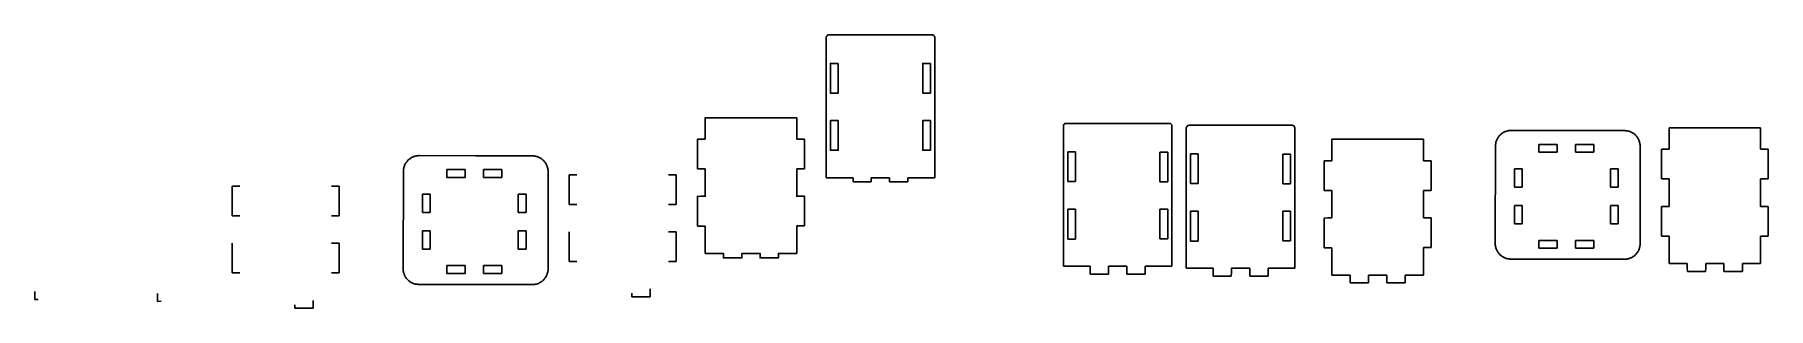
# Model space of a CAD drawing. Extents: x -615 to 616, y 331 to 525.
import ezdxf

# ---------------------------------------------------------------- set-up
doc = ezdxf.new("R2010")
doc.units = 0
doc.header["$MEASUREMENT"] = 0
doc.layers.add('Layer_0', color=7, linetype='Continuous')

msp = doc.modelspace()

# ---------------------------------------------------------------- linework, layer by layer
at = {"linetype": 'Continuous'}
for p, q in [((433.7, 456.8), (473.7, 456.7)), ((514, 456.7), (474, 456.7)), ((-144, 429.5), (-144, 450.5)), ((-144, 450.5), (-138.5, 450.5)), ((-68.1, 450.5), (-73.6, 450.5)), ((-68.1, 450.5), (-68.1, 429.5)), ((453.3, 446.9), (466.3, 446.9)), ((453.3, 441.4), (453.3, 446.9)), ((466.3, 446.9), (466.3, 441.4)), ((479.3, 446.9), (492.3, 446.9)), ((479.3, 441.4), (479.3, 446.9)), ((492.3, 446.9), (492.3, 441.4)), ((540.2, 422.4), (540.2, 443.4)), ((540.2, 443.4), (545.7, 443.4)), ((616.1, 443.4), (610.6, 443.4)), ((616.1, 443.4), (616.1, 422.4)), ((-341.6, 438.9), (-301.6, 438.8)), ((-261.3, 438.8), (-301.3, 438.8)), ((118.8, 441.5), (124.3, 441.5)), ((118.8, 420.5), (118.8, 441.5)), ((124.3, 441.5), (124.3, 420.5)), ((189.8, 441.4), (184.3, 441.4)), ((184.3, 441.4), (184.3, 420.3)), ((189.8, 420.3), (189.8, 441.4)), ((206, 440.1), (211.5, 440.1)), ((206, 419.1), (206, 440.1)), ((211.5, 440.1), (211.5, 419.1)), ((277, 440), (271.5, 440)), ((271.5, 440), (271.5, 418.9)), ((277, 418.9), (277, 440)), ((300.9, 414.2), (300.9, 435.2)), ((300.9, 435.2), (306.4, 435.2)), ((376.9, 435.2), (371.4, 435.2)), ((376.9, 435.2), (376.9, 414.2)), ((466.3, 441.4), (453.3, 441.4)), ((492.3, 441.4), (479.3, 441.4)), ((-322, 429), (-309, 429)), ((-322, 423.5), (-322, 429)), ((-309, 423.5), (-322, 423.5)), ((-309, 429), (-309, 423.5)), ((-296, 429), (-283, 429)), ((-296, 423.5), (-296, 429)), ((-283, 423.5), (-296, 423.5)), ((-283, 429), (-283, 423.5)), ((-235.1, 404.4), (-235.1, 425.4)), ((-235.1, 425.4), (-229.6, 425.4)), ((-159.1, 425.4), (-164.6, 425.4)), ((-159.1, 425.4), (-159.1, 404.4)), ((-138.5, 429.5), (-144, 429.5)), ((-68.1, 429.5), (-73.6, 429.5)), ((124.3, 420.5), (118.8, 420.5)), ((184.3, 420.3), (189.8, 420.3)), ((211.5, 419.1), (206, 419.1)), ((271.5, 418.9), (277, 418.9)), ((436, 416.6), (436, 429.6)), ((436, 429.6), (441.5, 429.6)), ((441.5, 429.6), (441.5, 416.6)), ((504, 416.6), (504, 429.6)), ((504, 429.6), (509.5, 429.6)), ((509.5, 429.6), (509.5, 416.6)), ((545.7, 422.4), (540.2, 422.4)), ((616.1, 422.4), (610.6, 422.4)), ((-474.3, 396.3), (-474.3, 417.3)), ((-474.3, 417.3), (-468.8, 417.3)), ((-398.4, 417.3), (-403.9, 417.3)), ((-398.4, 417.3), (-398.4, 396.3)), ((-339.2, 398.7), (-339.2, 411.7)), ((-339.2, 411.7), (-333.7, 411.7)), ((-333.7, 411.7), (-333.7, 398.7)), ((-271.2, 398.7), (-271.2, 411.7)), ((-271.2, 411.7), (-265.7, 411.7)), ((-265.7, 411.7), (-265.7, 398.7)), ((-144, 410), (-144, 389)), ((-68.1, 410.1), (-73.6, 410.1)), ((-68.1, 410.1), (-68.1, 389.1)), ((306.4, 414.2), (300.9, 414.2)), ((376.9, 414.2), (371.4, 414.2)), ((441.5, 416.6), (436, 416.6)), ((509.5, 416.6), (504, 416.6)), ((-468.8, 396.3), (-474.3, 396.3)), ((-398.4, 396.3), (-403.9, 396.3)), ((-333.7, 398.7), (-339.2, 398.7)), ((-265.7, 398.7), (-271.2, 398.7)), ((-229.6, 404.4), (-235.1, 404.4)), ((-159.1, 404.4), (-164.6, 404.4)), ((118.8, 401), (124.3, 401)), ((118.8, 379.8), (118.8, 401)), ((124.3, 401), (124.3, 379.8)), ((189.8, 401), (184.3, 401)), ((184.3, 401), (184.3, 379.9)), ((189.8, 379.9), (189.8, 401)), ((206, 399.6), (211.5, 399.6)), ((206, 378.4), (206, 399.6)), ((211.5, 399.6), (211.5, 378.4)), ((277, 399.6), (271.5, 399.6)), ((271.5, 399.6), (271.5, 378.5)), ((277, 378.5), (277, 399.6)), ((300.9, 394.7), (300.9, 373.7)), ((376.9, 394.8), (371.4, 394.8)), ((376.9, 394.8), (376.9, 373.8)), ((436, 390.7), (436, 403.7)), ((436, 403.7), (441.5, 403.7)), ((441.5, 403.7), (441.5, 390.7)), ((504, 390.7), (504, 403.7)), ((504, 403.7), (509.5, 403.7)), ((509.5, 403.7), (509.5, 390.7)), ((540.2, 402.9), (540.2, 381.9)), ((616.1, 402.9), (610.6, 402.9)), ((616.1, 402.9), (616.1, 381.9)), ((-339.2, 372.7), (-339.2, 385.7)), ((-339.2, 385.7), (-333.7, 385.7)), ((-333.7, 385.7), (-333.7, 372.7)), ((-271.2, 372.7), (-271.2, 385.7)), ((-271.2, 385.7), (-265.7, 385.7)), ((-265.7, 385.7), (-265.7, 372.7)), ((-235.1, 384.9), (-235.1, 363.9)), ((-159.1, 385), (-164.6, 385)), ((-159.1, 385), (-159.1, 364)), ((-144, 389), (-138.5, 389)), ((-68.1, 389.1), (-73.6, 389.1)), ((441.5, 390.7), (436, 390.7)), ((509.5, 390.7), (504, 390.7)), ((540.2, 381.9), (545.7, 381.9)), ((616.1, 381.9), (610.6, 381.9)), ((-474.3, 376.8), (-474.3, 355.8)), ((-398.4, 376.8), (-403.9, 376.8)), ((-398.4, 376.8), (-398.4, 355.8)), ((-333.7, 372.7), (-339.2, 372.7)), ((-265.7, 372.7), (-271.2, 372.7)), ((124.3, 379.8), (118.8, 379.8)), ((184.3, 379.9), (189.8, 379.9)), ((211.5, 378.4), (206, 378.4)), ((271.5, 378.5), (277, 378.5)), ((300.9, 373.7), (306.4, 373.7)), ((376.9, 373.8), (371.4, 373.8)), ((453.3, 378.9), (466.3, 378.9)), ((453.3, 373.4), (453.3, 378.9)), ((466.3, 373.4), (453.3, 373.4)), ((466.3, 378.9), (466.3, 373.4)), ((479.3, 378.9), (492.3, 378.9)), ((479.3, 373.4), (479.3, 378.9)), ((492.3, 373.4), (479.3, 373.4)), ((492.3, 378.9), (492.3, 373.4)), ((-322, 361), (-309, 361)), ((-322, 355.5), (-322, 361)), ((-309, 361), (-309, 355.5)), ((-296, 361), (-283, 361)), ((-296, 355.5), (-296, 361)), ((-283, 361), (-283, 355.5)), ((-235.1, 363.9), (-229.6, 363.9)), ((-159.1, 364), (-164.6, 364)), ((160.7, 360.6), (160.7, 355)), ((248, 359.2), (248, 353.6)), ((433.4, 365.6), (514, 365.5)), ((584.6, 359.3), (584.6, 356.8)), ((597.7, 362.4), (597.7, 356.8)), ((-474.3, 355.8), (-468.8, 355.8)), ((-398.4, 355.8), (-403.9, 355.8)), ((-341.8, 347.7), (-261.3, 347.6)), ((-309, 355.5), (-322, 355.5)), ((-283, 355.5), (-296, 355.5)), ((160.7, 355), (163.3, 355)), ((248, 353.6), (250.5, 353.6)), ((345.4, 351.2), (345.4, 348.7)), ((345.4, 348.7), (358.4, 348.7)), ((358.4, 354.3), (358.4, 348.7)), ((584.6, 356.8), (597.7, 356.8)), ((-614.5, 342.6), (-614.5, 337.1)), ((-614.5, 337.1), (-612, 337.1)), ((-527.3, 341.2), (-527.3, 335.6)), ((-527.3, 335.6), (-524.8, 335.7)), ((-429.9, 333.3), (-429.9, 330.8)), ((-416.8, 336.3), (-416.8, 330.8)), ((-190.6, 341.4), (-190.6, 338.9)), ((-190.6, 338.9), (-177.6, 338.9)), ((-177.6, 344.5), (-177.6, 338.9)), ((-429.9, 330.8), (-416.8, 330.8))]:
    msp.add_line(p, q, dxfattribs=at)
for points in [[(-44.1, 504.3), (-49.6, 504.3), (-49.6, 483.2), (-44.1, 483.2)], [(21.4, 504.3), (15.9, 504.3), (15.9, 483.2), (21.4, 483.2)], [(-44.1, 463.8), (-49.6, 463.8), (-49.6, 442.7), (-44.1, 442.7)], [(21.4, 463.8), (15.9, 463.8), (15.9, 442.7), (21.4, 442.7)]]:
    msp.add_lwpolyline(points, close=True, dxfattribs=at)
at = {"layer": 'Layer_0', "color": 0}
for p, q in [((-52.6, 523), (-52.5, 523.3)), ((-52.6, 522.6), (-52.6, 523)), ((-52.6, 423.3), (-52.6, 522.6)), ((-52.5, 523.3), (-52.3, 523.7)), ((-52.3, 523.7), (-52, 524)), ((-52, 524), (-51.7, 524.2)), ((-51.7, 524.2), (-51.3, 524.4)), ((-51.3, 524.4), (-51, 524.5)), ((-51, 524.5), (-50.6, 524.6)), ((-50.6, 524.6), (21.9, 524.6)), ((21.9, 524.6), (22.3, 524.6)), ((22.3, 524.6), (22.7, 524.5)), ((22.7, 524.5), (23, 524.5)), ((23, 524.5), (23.4, 524.3)), ((23.4, 524.3), (23.7, 524.1)), ((23.7, 524.1), (23.9, 523.9)), ((23.9, 523.9), (24.2, 523.6)), ((24.2, 523.6), (24.3, 523.3)), ((24.3, 523.3), (24.4, 522.9)), ((24.4, 522.9), (24.5, 522.5)), ((24.5, 522.5), (24.5, 423.7)), ((115.9, 460.5), (115.7, 460.1)), ((115.7, 460.1), (115.7, 459.7)), ((115.7, 459.7), (115.7, 360.6)), ((116.1, 460.9), (115.9, 460.5)), ((116.3, 461.2), (116.1, 460.9)), ((116.6, 461.4), (116.3, 461.2)), ((117, 461.6), (116.6, 461.4)), ((117.4, 461.7), (117, 461.6)), ((117.7, 461.8), (117.4, 461.7)), ((190.9, 461.8), (117.7, 461.8)), ((191.3, 461.7), (190.9, 461.8)), ((191.7, 461.6), (191.3, 461.7)), ((192, 461.4), (191.7, 461.6)), ((192.3, 461.1), (192, 461.4)), ((192.6, 460.7), (192.3, 461.1)), ((192.7, 460.4), (192.6, 460.7)), ((192.8, 460), (192.7, 460.4)), ((192.8, 459.6), (192.8, 460)), ((192.8, 360.6), (192.8, 459.6)), ((203, 458.7), (202.9, 458.3)), ((202.9, 458.3), (202.9, 359.2)), ((203.1, 459.1), (203, 458.7)), ((203.3, 459.5), (203.1, 459.1)), ((203.5, 459.8), (203.3, 459.5)), ((203.8, 460), (203.5, 459.8)), ((204.2, 460.2), (203.8, 460)), ((204.6, 460.3), (204.2, 460.2)), ((205, 460.4), (204.6, 460.3)), ((278.1, 460.4), (205, 460.4)), ((278.5, 460.3), (278.1, 460.4)), ((278.9, 460.2), (278.5, 460.3)), ((279.2, 460), (278.9, 460.2)), ((279.5, 459.7), (279.2, 460)), ((279.8, 459.3), (279.5, 459.7)), ((279.9, 459), (279.8, 459.3)), ((280, 458.6), (279.9, 459)), ((280, 458.1), (280, 458.6)), ((280, 359.2), (280, 458.1)), ((428.4, 455.5), (427.9, 455.2)), ((428.9, 455.7), (428.4, 455.5)), ((429.3, 455.9), (428.9, 455.7)), ((429.9, 456.1), (429.3, 455.9)), ((430.4, 456.3), (429.9, 456.1)), ((430.9, 456.5), (430.4, 456.3)), ((431.4, 456.6), (430.9, 456.5)), ((432, 456.7), (431.4, 456.6)), ((432.6, 456.7), (432, 456.7)), ((433.1, 456.8), (432.6, 456.7)), ((433.7, 456.8), (433.1, 456.8)), ((514, 456.7), (514.6, 456.7)), ((514.6, 456.7), (515.1, 456.6)), ((515.1, 456.6), (515.7, 456.6)), ((515.7, 456.6), (516.2, 456.5)), ((516.2, 456.5), (516.8, 456.3)), ((516.8, 456.3), (517.3, 456.2)), ((517.3, 456.2), (517.8, 456)), ((517.8, 456), (518.3, 455.8)), ((518.3, 455.8), (518.8, 455.6)), ((518.8, 455.6), (519.3, 455.3)), ((545.7, 443.4), (545.7, 458.7)), ((545.7, 458.7), (610.6, 458.7)), ((610.6, 458.7), (610.6, 458.7)), ((610.6, 458.7), (610.6, 443.4)), ((306.4, 435.2), (306.4, 450.5)), ((306.4, 450.5), (371.4, 450.5)), ((371.4, 450.5), (371.4, 450.5)), ((371.4, 450.5), (371.4, 435.2)), ((422.5, 445.7), (422.3, 376.8)), ((422.6, 447.4), (422.5, 446.8)), ((422.5, 446.8), (422.5, 446.2)), ((422.5, 446.2), (422.5, 445.7)), ((422.7, 447.9), (422.6, 447.4)), ((422.8, 448.4), (422.7, 447.9)), ((423, 449), (422.8, 448.4)), ((423.2, 449.5), (423, 449)), ((423.4, 450), (423.2, 449.5)), ((423.6, 450.5), (423.4, 450)), ((423.9, 451), (423.6, 450.5)), ((424.1, 451.4), (423.9, 451)), ((424.4, 451.9), (424.1, 451.4)), ((424.7, 452.3), (424.4, 451.9)), ((425.1, 452.8), (424.7, 452.3)), ((425.4, 453.2), (425.1, 452.8)), ((425.8, 453.6), (425.4, 453.2)), ((426.2, 453.9), (425.8, 453.6)), ((426.6, 454.3), (426.2, 453.9)), ((427, 454.6), (426.6, 454.3)), ((427.4, 454.9), (427, 454.6)), ((427.9, 455.2), (427.4, 454.9)), ((519.3, 455.3), (519.8, 455.1)), ((519.8, 455.1), (520.2, 454.8)), ((520.2, 454.8), (520.7, 454.5)), ((520.7, 454.5), (521.1, 454.1)), ((521.1, 454.1), (521.5, 453.8)), ((521.5, 453.8), (521.9, 453.4)), ((521.9, 453.4), (522.3, 453)), ((522.3, 453), (522.6, 452.6)), ((522.6, 452.6), (522.9, 452.2)), ((522.9, 452.2), (523.3, 451.7)), ((523.3, 451.7), (523.5, 451.3)), ((523.5, 451.3), (523.8, 450.8)), ((523.8, 450.8), (524.1, 450.3)), ((524.1, 450.3), (524.3, 449.8)), ((524.3, 449.8), (524.5, 449.3)), ((524.5, 449.3), (524.7, 448.8)), ((524.7, 448.8), (524.8, 448.3)), ((524.8, 448.3), (524.9, 447.7)), ((524.9, 447.7), (525, 447.2)), ((525, 447.2), (525.1, 446.6)), ((525.1, 446.6), (525.2, 446.1)), ((525.2, 446.1), (525.2, 445.5)), ((525.2, 445.5), (525.2, 376.7)), ((-352.3, 431.1), (-352.4, 430.5)), ((-352.1, 431.6), (-352.3, 431.1)), ((-351.9, 432.1), (-352.1, 431.6)), ((-351.7, 432.6), (-351.9, 432.1)), ((-351.4, 433.1), (-351.7, 432.6)), ((-351.1, 433.5), (-351.4, 433.1)), ((-350.8, 434), (-351.1, 433.5)), ((-350.5, 434.4), (-350.8, 434)), ((-350.2, 434.8), (-350.5, 434.4)), ((-349.8, 435.2), (-350.2, 434.8)), ((-349.5, 435.6), (-349.8, 435.2)), ((-349.1, 436), (-349.5, 435.6)), ((-348.7, 436.3), (-349.1, 436)), ((-348.3, 436.7), (-348.7, 436.3)), ((-347.8, 437), (-348.3, 436.7)), ((-347.4, 437.3), (-347.8, 437)), ((-346.9, 437.5), (-347.4, 437.3)), ((-346.4, 437.8), (-346.9, 437.5)), ((-345.9, 438), (-346.4, 437.8)), ((-345.4, 438.2), (-345.9, 438)), ((-344.9, 438.4), (-345.4, 438.2)), ((-344.3, 438.5), (-344.9, 438.4)), ((-343.8, 438.7), (-344.3, 438.5)), ((-343.3, 438.8), (-343.8, 438.7)), ((-342.7, 438.8), (-343.3, 438.8)), ((-342.1, 438.9), (-342.7, 438.8)), ((-341.6, 438.9), (-342.1, 438.9)), ((-261.3, 438.8), (-260.7, 438.7)), ((-260.7, 438.7), (-260.1, 438.7)), ((-260.1, 438.7), (-259.6, 438.6)), ((-259.6, 438.6), (-259, 438.5)), ((-259, 438.5), (-258.5, 438.4)), ((-258.5, 438.4), (-257.9, 438.3)), ((-257.9, 438.3), (-257.4, 438.1)), ((-257.4, 438.1), (-256.9, 437.9)), ((-256.9, 437.9), (-256.4, 437.7)), ((-256.4, 437.7), (-255.9, 437.4)), ((-255.9, 437.4), (-255.5, 437.1)), ((-255.5, 437.1), (-255, 436.8)), ((-255, 436.8), (-254.6, 436.5)), ((-254.6, 436.5), (-254.2, 436.2)), ((-254.2, 436.2), (-253.8, 435.9)), ((-253.8, 435.9), (-253.4, 435.5)), ((-253.4, 435.5), (-253, 435.1)), ((-253, 435.1), (-252.6, 434.7)), ((-252.6, 434.7), (-252.3, 434.3)), ((-252.3, 434.3), (-252, 433.8)), ((-252, 433.8), (-251.7, 433.4)), ((-251.7, 433.4), (-251.4, 432.9)), ((-251.4, 432.9), (-251.2, 432.4)), ((-251.2, 432.4), (-251, 431.9)), ((-251, 431.9), (-250.8, 431.4)), ((-250.8, 431.4), (-250.6, 430.9)), ((-250.6, 430.9), (-250.4, 430.4)), ((-352.8, 427.7), (-353, 358.9)), ((-352.7, 428.9), (-352.8, 428.3)), ((-352.8, 428.3), (-352.8, 427.7)), ((-352.6, 429.4), (-352.7, 428.9)), ((-352.5, 430), (-352.6, 429.4)), ((-352.4, 430.5), (-352.5, 430)), ((-250.4, 430.4), (-250.3, 429.8)), ((-250.3, 429.8), (-250.2, 429.3)), ((-250.2, 429.3), (-250.1, 428.7)), ((-250.1, 428.7), (-250.1, 428.1)), ((-250.1, 428.1), (-250.1, 427.6)), ((-250.1, 427.6), (-250.1, 358.8)), ((-33.6, 423.3), (-52.6, 423.3)), ((-52.6, 423.3), (-52.6, 423.3)), ((-33.6, 420.3), (-33.6, 423.3)), ((-27.1, 420.3), (-33.6, 420.3)), ((-33.6, 420.3), (-33.6, 420.3)), ((-33.6, 420.3), (-33.6, 420.3)), ((-20.6, 420.3), (-27.1, 420.3)), ((-7.6, 423.3), (-20.6, 423.3)), ((-20.6, 423.3), (-20.6, 420.3)), ((-20.6, 420.3), (-20.6, 420.3)), ((-20.6, 420.3), (-20.6, 420.3)), ((-7.6, 420.3), (-7.6, 423.3)), ((5.2, 420.3), (-7.6, 420.3)), ((-7.6, 420.3), (-7.6, 420.3)), ((-7.6, 420.3), (-7.6, 420.3)), ((-7.6, 420.3), (-7.6, 420.3)), ((5.4, 420.3), (5.2, 420.3)), ((5.5, 423.3), (5.4, 423.3)), ((5.4, 423.3), (5.4, 420.3)), ((5.4, 420.3), (5.4, 420.3)), ((5.4, 420.3), (5.4, 420.3)), ((24.5, 423.3), (5.5, 423.3)), ((24.5, 423.7), (24.5, 423.3)), ((545.7, 402.9), (545.7, 422.4)), ((610.6, 422.4), (610.6, 402.9)), ((306.4, 394.8), (306.4, 414.2)), ((371.4, 414.2), (371.4, 394.8)), ((300.9, 394.7), (303.4, 394.8)), ((300.9, 374.5), (300.9, 394.7)), ((303.4, 394.8), (303.4, 394.8)), ((303.4, 394.8), (303.4, 394.8)), ((303.4, 394.8), (306.4, 394.8)), ((371.4, 394.8), (371.4, 394.8)), ((540.2, 382.6), (540.2, 402.9)), ((540.2, 402.9), (542.6, 402.9)), ((542.6, 402.9), (542.6, 402.9)), ((542.6, 402.9), (542.7, 402.9)), ((542.7, 402.9), (545.7, 402.9)), ((610.6, 402.9), (610.6, 402.9)), ((376.9, 384.6), (376.9, 384.6)), ((376.9, 384.6), (376.9, 384.6)), ((545.7, 362.4), (545.7, 381.9)), ((610.6, 381.9), (610.6, 362.4)), ((616.1, 392.7), (616.1, 392.7)), ((616.1, 392.7), (616.1, 392.7)), ((306.4, 354.3), (306.4, 373.7)), ((371.4, 373.8), (371.4, 354.3)), ((422.3, 376.8), (422.3, 376.3)), ((422.3, 376.3), (422.3, 375.7)), ((422.3, 375.7), (422.4, 375.1)), ((422.4, 375.1), (422.5, 374.6)), ((422.5, 374.6), (422.6, 374)), ((422.6, 374), (422.8, 373.5)), ((422.8, 373.5), (422.9, 373)), ((422.9, 373), (423.1, 372.5)), ((423.1, 372.5), (423.4, 372)), ((423.4, 372), (423.6, 371.5)), ((423.6, 371.5), (423.9, 371)), ((423.9, 371), (424.2, 370.6)), ((424.2, 370.6), (424.5, 370.1)), ((424.5, 370.1), (424.8, 369.7)), ((424.8, 369.7), (425.2, 369.3)), ((425.2, 369.3), (425.5, 368.9)), ((522.6, 369.6), (522.3, 369.2)), ((522.9, 370), (522.6, 369.6)), ((523.3, 370.4), (522.9, 370)), ((523.5, 370.9), (523.3, 370.4)), ((523.8, 371.3), (523.5, 370.9)), ((524.1, 371.8), (523.8, 371.3)), ((524.3, 372.3), (524.1, 371.8)), ((524.5, 372.8), (524.3, 372.3)), ((524.7, 373.4), (524.5, 372.8)), ((524.8, 373.9), (524.7, 373.4)), ((524.9, 374.4), (524.8, 373.9)), ((525, 375), (524.9, 374.4)), ((525.1, 375.5), (525, 375)), ((525.2, 376.1), (525.1, 375.5)), ((525.2, 376.7), (525.2, 376.1)), ((-353, 358.9), (-353, 358.3)), ((-353, 358.3), (-352.9, 357.8)), ((-352.9, 357.8), (-352.9, 357.2)), ((-352.9, 357.2), (-352.8, 356.7)), ((-250.2, 357.1), (-250.3, 356.5)), ((-250.1, 357.6), (-250.2, 357.1)), ((-250.1, 358.8), (-250.1, 358.2)), ((-250.1, 358.2), (-250.1, 357.6)), ((115.7, 360.6), (134.8, 360.6)), ((134.8, 360.6), (134.8, 357.5)), ((134.8, 357.5), (134.8, 357.5)), ((134.8, 357.5), (134.8, 357.5)), ((134.8, 357.5), (134.8, 355)), ((147.7, 355), (147.8, 357.5)), ((147.8, 357.5), (147.8, 360.6)), ((147.8, 360.6), (160.7, 360.6)), ((147.8, 357.5), (147.8, 357.5)), ((160.7, 360.6), (160.7, 360.6)), ((173.8, 359), (173.8, 360.6)), ((173.8, 360.6), (183.3, 360.6)), ((173.8, 357.5), (173.8, 359)), ((173.8, 355), (173.8, 357.5)), ((183.3, 360.6), (192.8, 360.6)), ((192.8, 360.6), (192.8, 360.6)), ((202.9, 359.2), (222, 359.2)), ((222, 359.2), (222, 356.1)), ((235, 356.1), (235, 359.2)), ((235, 359.2), (248, 359.2)), ((248, 359.2), (248, 359.2)), ((261, 357.6), (261, 359.2)), ((261, 359.2), (270.5, 359.2)), ((261, 356.1), (261, 357.6)), ((270.5, 359.2), (280, 359.2)), ((280, 359.2), (280, 359.2)), ((425.5, 368.9), (425.9, 368.5)), ((425.9, 368.5), (426.3, 368.2)), ((426.3, 368.2), (426.7, 367.9)), ((426.7, 367.9), (427.2, 367.5)), ((427.2, 367.5), (427.6, 367.3)), ((427.6, 367.3), (428.1, 367)), ((428.1, 367), (428.6, 366.7)), ((428.6, 366.7), (429.1, 366.5)), ((429.1, 366.5), (429.6, 366.3)), ((429.6, 366.3), (430.1, 366.1)), ((430.1, 366.1), (430.6, 366)), ((430.6, 366), (431.2, 365.8)), ((431.2, 365.8), (431.7, 365.7)), ((431.7, 365.7), (432.3, 365.7)), ((432.3, 365.7), (432.8, 365.6)), ((432.8, 365.6), (433.4, 365.6)), ((514.6, 365.5), (514, 365.5)), ((515.1, 365.5), (514.6, 365.5)), ((515.7, 365.6), (515.1, 365.5)), ((516.2, 365.7), (515.7, 365.6)), ((516.8, 365.8), (516.2, 365.7)), ((517.3, 366), (516.8, 365.8)), ((517.8, 366.2), (517.3, 366)), ((518.3, 366.4), (517.8, 366.2)), ((518.8, 366.6), (518.3, 366.4)), ((519.3, 366.8), (518.8, 366.6)), ((519.8, 367.1), (519.3, 366.8)), ((520.2, 367.4), (519.8, 367.1)), ((520.7, 367.7), (520.2, 367.4)), ((521.1, 368), (520.7, 367.7)), ((521.5, 368.4), (521.1, 368)), ((521.9, 368.8), (521.5, 368.4)), ((522.3, 369.2), (521.9, 368.8)), ((558.6, 362.4), (545.7, 362.4)), ((558.6, 359.3), (558.6, 362.4)), ((558.7, 356.8), (558.6, 359.3)), ((558.6, 359.3), (558.6, 359.3)), ((571.7, 359.3), (571.6, 356.8)), ((584.6, 362.4), (571.7, 362.4)), ((571.7, 362.4), (571.7, 359.3)), ((571.7, 359.3), (571.7, 359.3)), ((571.7, 359.3), (571.7, 359.3)), ((584.6, 360.9), (584.6, 362.4)), ((584.6, 362.4), (584.6, 362.4)), ((584.6, 359.3), (584.6, 360.9)), ((584.6, 359.3), (584.6, 359.3)), ((584.6, 359.3), (584.6, 359.3)), ((610.6, 362.4), (597.7, 362.4)), ((-352.8, 356.7), (-352.6, 356.1)), ((-352.6, 356.1), (-352.5, 355.6)), ((-352.5, 355.6), (-352.3, 355.1)), ((-352.3, 355.1), (-352.1, 354.6)), ((-352.1, 354.6), (-351.9, 354.1)), ((-351.9, 354.1), (-351.6, 353.6)), ((-351.6, 353.6), (-351.4, 353.1)), ((-351.4, 353.1), (-351.1, 352.7)), ((-351.1, 352.7), (-350.8, 352.2)), ((-350.8, 352.2), (-350.5, 351.8)), ((-350.5, 351.8), (-350.1, 351.4)), ((-350.1, 351.4), (-349.7, 351)), ((-349.7, 351), (-349.3, 350.6)), ((-349.3, 350.6), (-348.9, 350.3)), ((-348.9, 350.3), (-348.5, 349.9)), ((-348.5, 349.9), (-348.1, 349.6)), ((-348.1, 349.6), (-347.6, 349.3)), ((-347.6, 349.3), (-347.2, 349.1)), ((-347.2, 349.1), (-346.7, 348.8)), ((-346.7, 348.8), (-346.2, 348.6)), ((-346.2, 348.6), (-345.7, 348.4)), ((-345.7, 348.4), (-345.2, 348.2)), ((-345.2, 348.2), (-344.6, 348.1)), ((-344.6, 348.1), (-344.1, 347.9)), ((-344.1, 347.9), (-343.5, 347.8)), ((-343.5, 347.8), (-343, 347.8)), ((-343, 347.8), (-342.4, 347.7)), ((-342.4, 347.7), (-341.8, 347.7)), ((-260.7, 347.6), (-261.3, 347.6)), ((-260.1, 347.6), (-260.7, 347.6)), ((-259.6, 347.7), (-260.1, 347.6)), ((-259, 347.8), (-259.6, 347.7)), ((-258.5, 347.9), (-259, 347.8)), ((-257.9, 348.1), (-258.5, 347.9)), ((-257.4, 348.2), (-257.9, 348.1)), ((-256.9, 348.4), (-257.4, 348.2)), ((-256.4, 348.7), (-256.9, 348.4)), ((-255.9, 348.9), (-256.4, 348.7)), ((-255.5, 349.2), (-255.9, 348.9)), ((-255, 349.5), (-255.5, 349.2)), ((-254.6, 349.8), (-255, 349.5)), ((-254.2, 350.1), (-254.6, 349.8)), ((-253.8, 350.5), (-254.2, 350.1)), ((-253.4, 350.8), (-253.8, 350.5)), ((-253, 351.2), (-253.4, 350.8)), ((-252.6, 351.6), (-253, 351.2)), ((-252.3, 352.1), (-252.6, 351.6)), ((-252, 352.5), (-252.3, 352.1)), ((-251.7, 353), (-252, 352.5)), ((-251.4, 353.4), (-251.7, 353)), ((-251.2, 353.9), (-251.4, 353.4)), ((-251, 354.4), (-251.2, 353.9)), ((-250.8, 354.9), (-251, 354.4)), ((-250.6, 355.4), (-250.8, 354.9)), ((-250.4, 356), (-250.6, 355.4)), ((-250.3, 356.5), (-250.4, 356)), ((134.8, 355), (147.7, 355)), ((163.3, 355), (173.8, 355)), ((222, 356.1), (222, 356.1)), ((222, 356.1), (222, 356.1)), ((222, 356.1), (222, 353.6)), ((222, 353.6), (234.9, 353.6)), ((234.9, 353.6), (235, 356.1)), ((235, 356.1), (235, 356.1)), ((250.5, 353.6), (261, 353.6)), ((261, 353.6), (261, 356.1)), ((319.4, 354.3), (306.4, 354.3)), ((319.4, 351.2), (319.4, 354.3)), ((319.4, 348.7), (319.4, 351.2)), ((319.4, 351.2), (319.4, 351.2)), ((332.4, 348.7), (319.4, 348.7)), ((345.4, 354.3), (332.4, 354.3)), ((332.4, 354.3), (332.4, 351.2)), ((332.4, 351.2), (332.4, 351.2)), ((332.4, 351.2), (332.4, 351.2)), ((332.4, 351.2), (332.4, 348.7)), ((345.4, 352.7), (345.4, 354.3)), ((345.4, 354.3), (345.4, 354.3)), ((345.4, 351.2), (345.4, 352.7)), ((345.4, 351.2), (345.4, 351.2)), ((345.4, 351.2), (345.4, 351.2)), ((371.4, 354.3), (358.4, 354.3)), ((571.6, 356.8), (558.7, 356.8))]:
    msp.add_line(p, q, dxfattribs=at)
for points in [[(-138.5, 450.5), (-138.5, 465.8), (-73.6, 465.8), (-73.6, 465.8), (-73.6, 450.5)], [(-144, 389.8), (-144, 410), (-141.6, 410.1), (-141.6, 410.1), (-141.5, 410.1), (-138.5, 410.1), (-138.5, 429.5)], [(-73.6, 429.5), (-73.6, 410.1), (-73.6, 410.1)], [(-68.1, 399.9), (-68.1, 399.9), (-68.1, 399.9)], [(-73.6, 389.1), (-73.6, 369.6), (-86.5, 369.6), (-86.5, 366.6), (-86.5, 366.5), (-86.5, 366.5), (-86.5, 366.5), (-93.1, 366.5), (-99.6, 366.5), (-99.6, 366.5), (-99.6, 366.5), (-99.6, 368), (-99.6, 369.6), (-99.6, 369.6), (-112.5, 369.6), (-112.5, 366.5), (-112.5, 366.5), (-112.5, 366.5), (-112.6, 366.5), (-125.5, 366.5), (-125.6, 366.5), (-125.6, 366.5), (-125.6, 369.6), (-138.5, 369.6), (-138.5, 389)]]:
    msp.add_lwpolyline(points, dxfattribs=at)

doc.saveas('drawing.dxf')
